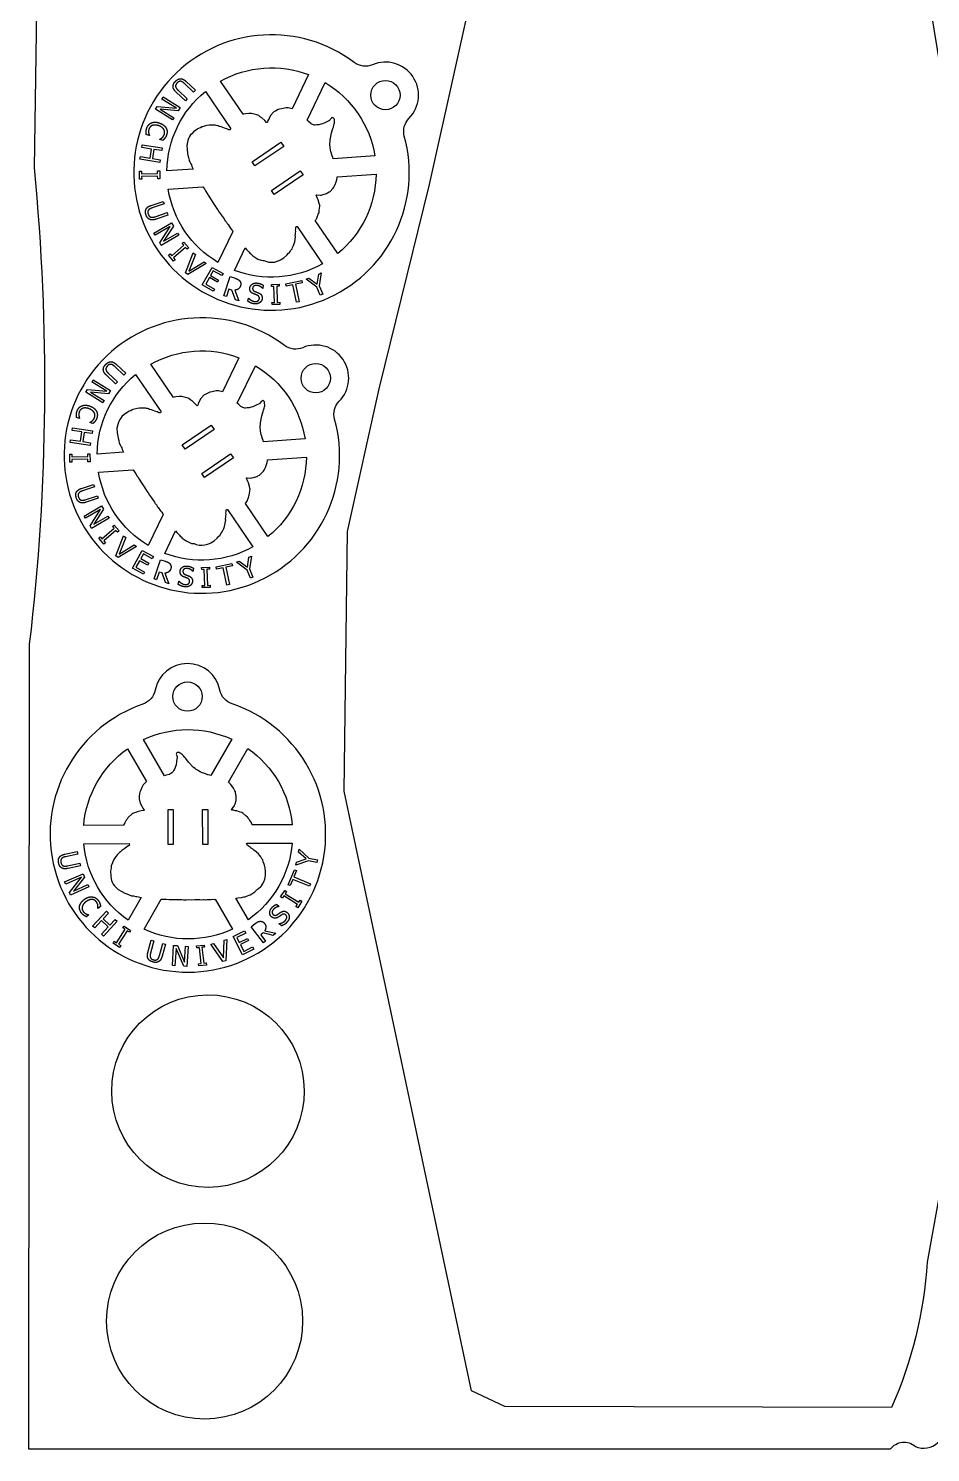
# Model space of a CAD drawing. Header units: millimetres. Extents: x 0 to 217, y 0 to 323.
# Drawn here: x 0 to 98.3, y 0.4 to 155.5 of the extents above; entities that cross this region are included whole.
import ezdxf

# ---------------------------------------------------------------- set-up
doc = ezdxf.new("R2010")
doc.units = ezdxf.units.MM
doc.layers.add('SCRAP_OUTLINE', color=8, linetype='Continuous')

msp = doc.modelspace()

# ---------------------------------------------------------------- linework, layer by layer
for points in [[(41.45, 145.69, 0.821365), (37.48, 151.53, -0.267689), (35.49, 151.78, 6.023346), (40.94, 143.76, -0.267689)], [(28.72, 146.73), (28.28, 146.83), (28.22, 146.83), (28.06, 146.83), (27.9, 146.81), (27.59, 146.73), (27.36, 146.7), (27.21, 146.64), (26.91, 146.48), (26.78, 146.42), (26.69, 146.36), (26.37, 146), (26.2, 145.68), (26.09, 145.44), (26.03, 145.27), (26, 145.23), (25.99, 145.22), (25.95, 145.22), (25.92, 145.25), (25.73, 145.45), (25.43, 145.74), (25.29, 145.82), (25.08, 145.99), (24.97, 146.04), (24.86, 146.08), (24.42, 146.19), (24.3, 146.21), (24.15, 146.21), (24, 146.23), (23.64, 146.19), (23.45, 146.15), (23.38, 146.13), (20.92, 149.75, -0.221398), (30.52, 150.45)], [(32.32, 149.58, -0.221398), (37.73, 141.62), (33.18, 141.29), (33.15, 141.43), (33.07, 141.62), (32.95, 142.08), (32.9, 142.24), (32.86, 142.5), (32.84, 142.83), (32.84, 142.98), (32.87, 143.15), (32.86, 143.36), (33.01, 144.12), (33.17, 144.6), (33.21, 144.74), (33.28, 144.95), (33.31, 145.08), (33.32, 145.19), (33.32, 145.56), (33.3, 145.63), (33.24, 145.71), (33.19, 145.75), (33.15, 145.76), (33.1, 145.77), (33.06, 145.76), (33.01, 145.73), (32.96, 145.68), (32.84, 145.52), (32.78, 145.46), (32.34, 145.25), (32.02, 145.08), (31.84, 145.05), (31.62, 144.98), (31.42, 144.97), (31.24, 144.95), (31.15, 144.96), (31.04, 144.99), (30.93, 145.03), (30.81, 145.09), (30.74, 145.14), (30.51, 145.36), (30.34, 145.48)], [(22.04, 144.54), (22.02, 144.51), (21.98, 144.46), (21.93, 144.43), (21.87, 144.43), (21.81, 144.45), (21.61, 144.55), (21.36, 144.62), (20.99, 144.76), (20.78, 144.82), (20.66, 144.88), (20.61, 144.89), (20.45, 144.9), (20.35, 144.93), (20.09, 144.95), (19.95, 144.95), (19.68, 144.94), (19.42, 144.9), (19.29, 144.87), (18.95, 144.78), (18.87, 144.75), (18.75, 144.67), (18.58, 144.61), (18.46, 144.54), (17.99, 144.21), (17.78, 144.02), (17.65, 143.88), (17.54, 143.72), (17.44, 143.5), (17.34, 143.26), (17.24, 142.75), (17.27, 142.28), (17.32, 141.91), (17.37, 141.67), (17.43, 141.43), (17.49, 141.13), (17.52, 141.05), (17.58, 140.95), (17.68, 140.72), (17.75, 140.62), (17.81, 140.44), (17.94, 140.17), (15.08, 139.96, -0.221398), (19.27, 148.62)], [(31.22, 134.58), (31.32, 134.67), (31.41, 134.82), (31.5, 135.04), (31.53, 135.12), (31.56, 135.24), (31.61, 135.36), (31.65, 135.46), (31.68, 135.68), (31.73, 136.13), (31.72, 136.25), (31.66, 136.41), (31.55, 136.8), (31.48, 136.96), (31.42, 137.14), (31.34, 137.3), (31.34, 137.32), (31.35, 137.34), (31.38, 137.36), (31.41, 137.37), (31.82, 137.33), (31.93, 137.34), (32.1, 137.4), (32.47, 137.49), (32.51, 137.51), (32.59, 137.57), (32.75, 137.67), (32.85, 137.73), (33.17, 138.05), (33.2, 138.09), (33.27, 138.21), (33.4, 138.48), (33.53, 138.79), (33.59, 139.01), (33.63, 139.25), (33.63, 139.31), (37.87, 139.62, -0.221398), (33.68, 130.96)], [(20.63, 130, -0.221398), (15.22, 137.96), (19, 138.24), (19.16, 138.01), (19.29, 137.81), (19.45, 137.52), (19.52, 137.41), (19.57, 137.31), (19.66, 137.2), (19.89, 136.82), (20.2, 136.36), (20.29, 136.2), (20.49, 135.92), (20.64, 135.72), (20.77, 135.47), (20.99, 135.18), (21.3, 134.73), (21.39, 134.57), (21.53, 134.43), (21.57, 134.37), (21.63, 134.22), (21.74, 134.12), (21.98, 133.76), (22.11, 133.6), (22.21, 133.43), (22.26, 133.37)], [(23.62, 131.59), (23.76, 131.42), (24.03, 131.13), (24.12, 131.02), (24.22, 130.93), (24.32, 130.81), (24.45, 130.72), (24.77, 130.49), (24.98, 130.37), (25.35, 130.23), (25.56, 130.22), (25.64, 130.2), (25.87, 130.12), (26.19, 130.04), (26.31, 130.03), (26.5, 130.03), (26.82, 130.04), (27.1, 130.13), (27.29, 130.2), (27.47, 130.29), (27.81, 130.5), (28.14, 130.77), (28.34, 130.99), (28.44, 131.09), (28.58, 131.32), (28.71, 131.48), (28.77, 131.62), (28.87, 131.84), (28.95, 132.06), (29, 132.24), (29.08, 132.79), (29.07, 132.82), (29.06, 132.89), (29.08, 133.07), (29.09, 133.23), (29.11, 133.38), (29.1, 133.51), (29.12, 133.65), (29.11, 133.79), (29.12, 133.85), (29.15, 133.89), (29.16, 133.9), (29.27, 133.9), (32.03, 129.84, -0.221398), (22.43, 129.13)], [(33.85, 114.87, 0.821365), (29.88, 120.71, -0.267689), (27.9, 120.95, 6.023346), (33.35, 112.93, -0.267689)], [(21.12, 115.9), (20.68, 116), (20.62, 116.01), (20.46, 116), (20.31, 115.98), (20, 115.91), (19.77, 115.88), (19.61, 115.81), (19.31, 115.65), (19.18, 115.59), (19.1, 115.54), (18.78, 115.17), (18.6, 114.86), (18.49, 114.61), (18.43, 114.44), (18.41, 114.4), (18.39, 114.39), (18.36, 114.39), (18.33, 114.42), (18.13, 114.63), (17.83, 114.91), (17.7, 114.99), (17.48, 115.17), (17.38, 115.22), (17.26, 115.25), (16.82, 115.36), (16.7, 115.39), (16.55, 115.38), (16.4, 115.41), (16.05, 115.37), (15.86, 115.33), (15.78, 115.3), (13.32, 118.92, -0.221398), (22.92, 119.62)], [(24.72, 118.75, -0.221398), (30.13, 110.79), (25.59, 110.46), (25.55, 110.6), (25.48, 110.79), (25.36, 111.25), (25.3, 111.41), (25.27, 111.67), (25.24, 112), (25.24, 112.16), (25.27, 112.33), (25.26, 112.53), (25.42, 113.3), (25.58, 113.77), (25.61, 113.91), (25.69, 114.13), (25.72, 114.26), (25.73, 114.36), (25.72, 114.74), (25.7, 114.81), (25.65, 114.88), (25.59, 114.92), (25.55, 114.94), (25.51, 114.94), (25.46, 114.93), (25.42, 114.9), (25.36, 114.85), (25.24, 114.69), (25.19, 114.64), (24.74, 114.43), (24.42, 114.26), (24.24, 114.22), (24.03, 114.16), (23.83, 114.15), (23.65, 114.12), (23.55, 114.13), (23.45, 114.16), (23.34, 114.2), (23.22, 114.26), (23.14, 114.31), (22.91, 114.53), (22.74, 114.65)], [(14.44, 113.72), (14.43, 113.69), (14.38, 113.63), (14.34, 113.61), (14.27, 113.6), (14.21, 113.62), (14.02, 113.72), (13.76, 113.79), (13.39, 113.94), (13.18, 113.99), (13.06, 114.05), (13.01, 114.07), (12.85, 114.07), (12.76, 114.11), (12.49, 114.12), (12.36, 114.12), (12.09, 114.11), (11.82, 114.07), (11.69, 114.04), (11.36, 113.96), (11.28, 113.93), (11.15, 113.85), (10.98, 113.78), (10.87, 113.71), (10.4, 113.39), (10.18, 113.2), (10.05, 113.05), (9.94, 112.89), (9.84, 112.68), (9.75, 112.44), (9.64, 111.93), (9.67, 111.45), (9.72, 111.09), (9.77, 110.85), (9.83, 110.61), (9.89, 110.31), (9.93, 110.23), (9.99, 110.12), (10.09, 109.9), (10.15, 109.79), (10.21, 109.61), (10.34, 109.34), (7.48, 109.13, -0.221398), (11.67, 117.8)], [(23.63, 103.75), (23.72, 103.85), (23.81, 104), (23.91, 104.22), (23.93, 104.29), (23.96, 104.41), (24.02, 104.53), (24.05, 104.64), (24.09, 104.85), (24.13, 105.31), (24.12, 105.42), (24.06, 105.58), (23.96, 105.98), (23.88, 106.14), (23.83, 106.32), (23.75, 106.48), (23.75, 106.5), (23.76, 106.52), (23.78, 106.54), (23.82, 106.54), (24.23, 106.5), (24.34, 106.52), (24.5, 106.57), (24.88, 106.67), (24.92, 106.69), (24.99, 106.75), (25.15, 106.84), (25.25, 106.91), (25.58, 107.23), (25.6, 107.26), (25.67, 107.38), (25.81, 107.65), (25.94, 107.97), (26, 108.19), (26.03, 108.42), (26.03, 108.49), (30.28, 108.8, -0.221398), (26.09, 100.13)], [(13.04, 99.18, -0.221398), (7.63, 107.14), (11.4, 107.41), (11.56, 107.19), (11.69, 106.98), (11.85, 106.7), (11.93, 106.59), (11.98, 106.49), (12.07, 106.38), (12.3, 105.99), (12.61, 105.54), (12.7, 105.38), (12.89, 105.09), (13.04, 104.9), (13.18, 104.65), (13.4, 104.36), (13.71, 103.9), (13.8, 103.74), (13.93, 103.6), (13.97, 103.55), (14.03, 103.4), (14.14, 103.29), (14.38, 102.94), (14.51, 102.78), (14.62, 102.6), (14.67, 102.55)], [(16.02, 100.76), (16.16, 100.59), (16.44, 100.3), (16.53, 100.19), (16.62, 100.11), (16.73, 99.98), (16.86, 99.9), (17.18, 99.66), (17.39, 99.55), (17.75, 99.4), (17.96, 99.39), (18.05, 99.37), (18.28, 99.29), (18.59, 99.21), (18.72, 99.2), (18.9, 99.2), (19.22, 99.22), (19.51, 99.3), (19.7, 99.37), (19.87, 99.46), (20.22, 99.67), (20.55, 99.95), (20.74, 100.17), (20.85, 100.26), (20.99, 100.49), (21.11, 100.66), (21.18, 100.79), (21.27, 101.01), (21.35, 101.24), (21.4, 101.42), (21.49, 101.96), (21.47, 102), (21.46, 102.07), (21.49, 102.25), (21.49, 102.41), (21.52, 102.55), (21.51, 102.69), (21.52, 102.82), (21.52, 102.96), (21.53, 103.03), (21.56, 103.06), (21.57, 103.07), (21.67, 103.07), (24.44, 99.01, -0.221398), (14.84, 98.31)], [(20.85, 83.42, 0.821365), (13.79, 83.4, -0.267689), (12.47, 81.89, 6.023346), (22.17, 81.92, -0.267689)], [(12.52, 78.03, -0.221398), (22.15, 78.06), (19.88, 74.1), (19.75, 74.16), (19.54, 74.2), (19.1, 74.36), (18.93, 74.4), (18.7, 74.52), (18.41, 74.68), (18.28, 74.77), (18.16, 74.89), (17.98, 74.99), (17.43, 75.55), (17.13, 75.95), (17.03, 76.06), (16.9, 76.24), (16.81, 76.34), (16.73, 76.41), (16.41, 76.61), (16.34, 76.63), (16.25, 76.63), (16.18, 76.61), (16.15, 76.58), (16.12, 76.54), (16.11, 76.5), (16.1, 76.45), (16.11, 76.38), (16.18, 76.19), (16.19, 76.11), (16.12, 75.62), (16.08, 75.26), (16.01, 75.09), (15.94, 74.88), (15.84, 74.71), (15.76, 74.54), (15.7, 74.47), (15.61, 74.4), (15.52, 74.34), (15.4, 74.27), (15.32, 74.23), (15.01, 74.16), (14.81, 74.09)], [(12.87, 73.45), (12.54, 73.14), (12.5, 73.09), (12.42, 72.96), (12.35, 72.81), (12.24, 72.52), (12.13, 72.31), (12.1, 72.15), (12.07, 71.81), (12.04, 71.67), (12.04, 71.56), (12.17, 71.1), (12.33, 70.77), (12.47, 70.55), (12.58, 70.4), (12.6, 70.36), (12.6, 70.34), (12.58, 70.31), (12.54, 70.3), (12.26, 70.26), (11.85, 70.17), (11.71, 70.1), (11.45, 70.02), (11.35, 69.96), (11.25, 69.89), (10.91, 69.58), (10.83, 69.5), (10.75, 69.37), (10.64, 69.26), (10.48, 68.94), (10.4, 68.76), (10.39, 68.69), (6.01, 68.67, -0.221398), (10.79, 77.02)], [(24.35, 68.73), (24.32, 68.86), (24.24, 69.02), (24.12, 69.22), (24.07, 69.28), (23.98, 69.38), (23.92, 69.49), (23.85, 69.58), (23.69, 69.73), (23.34, 70.02), (23.24, 70.07), (23.07, 70.11), (22.69, 70.25), (22.51, 70.28), (22.33, 70.33), (22.15, 70.35), (22.14, 70.37), (22.12, 70.38), (22.12, 70.42), (22.14, 70.45), (22.4, 70.77), (22.45, 70.87), (22.5, 71.03), (22.63, 71.4), (22.63, 71.44), (22.63, 71.54), (22.64, 71.72), (22.64, 71.84), (22.56, 72.29), (22.54, 72.33), (22.48, 72.46), (22.33, 72.72), (22.14, 73), (21.99, 73.17), (21.82, 73.34), (21.77, 73.37), (23.88, 77.07, -0.221398), (28.72, 68.75)], [(22.57, 60.75), (22.79, 60.78), (23.19, 60.84), (23.33, 60.85), (23.45, 60.88), (23.61, 60.9), (23.76, 60.96), (24.13, 61.1), (24.34, 61.21), (24.67, 61.43), (24.8, 61.59), (24.85, 61.65), (25.05, 61.8), (25.3, 62.01), (25.37, 62.11), (25.48, 62.27), (25.64, 62.54), (25.73, 62.83), (25.78, 63.02), (25.8, 63.21), (25.82, 63.62), (25.78, 64.05), (25.71, 64.33), (25.68, 64.47), (25.58, 64.72), (25.51, 64.92), (25.43, 65.04), (25.3, 65.24), (25.16, 65.44), (25.04, 65.58), (24.63, 65.96), (24.59, 65.96), (24.53, 65.99), (24.4, 66.12), (24.27, 66.21), (24.16, 66.31), (24.05, 66.38), (23.94, 66.46), (23.82, 66.54), (23.77, 66.58), (23.76, 66.63), (23.76, 66.64), (23.82, 66.73), (28.73, 66.75, -0.221398), (23.95, 58.4)], [(10.95, 66.69), (10.96, 66.66), (10.99, 66.59), (10.98, 66.54), (10.95, 66.48), (10.9, 66.44), (10.71, 66.34), (10.51, 66.17), (10.18, 65.94), (10.02, 65.8), (9.9, 65.73), (9.86, 65.7), (9.76, 65.57), (9.68, 65.51), (9.53, 65.3), (9.45, 65.19), (9.31, 64.96), (9.19, 64.71), (9.14, 64.59), (9.02, 64.27), (9, 64.18), (9, 64.03), (8.96, 63.86), (8.95, 63.72), (8.96, 63.15), (9, 62.87), (9.05, 62.68), (9.11, 62.49), (9.24, 62.29), (9.38, 62.08), (9.75, 61.71), (10.16, 61.47), (10.49, 61.3), (10.72, 61.21), (10.95, 61.13), (11.23, 61.01), (11.32, 60.99), (11.44, 60.99), (11.68, 60.94), (11.8, 60.94), (11.99, 60.89), (12.28, 60.84), (10.86, 58.35, -0.221398), (6.02, 66.67)], [(22.22, 57.39, -0.221398), (12.59, 57.36), (14.47, 60.64), (14.75, 60.65), (15, 60.64), (15.32, 60.61), (15.45, 60.62), (15.56, 60.6), (15.71, 60.61), (16.15, 60.59), (16.7, 60.59), (16.89, 60.58), (17.23, 60.58), (17.48, 60.59), (17.76, 60.57), (18.13, 60.59), (18.67, 60.59), (18.86, 60.57), (19.05, 60.61), (19.12, 60.61), (19.27, 60.58), (19.43, 60.61), (19.85, 60.61), (20.06, 60.63), (20.26, 60.62), (20.34, 60.63)]]:
    msp.add_lwpolyline(points, format="xyb", close=True)
for points in [[(17.19, 149.69), (18.18, 148.75), (17.98, 148.54), (16.98, 149.48)], [(16.29, 148.76), (17.29, 147.81), (17.09, 147.59), (16.09, 148.54)], [(13.17, 143.83), (13.16, 143.81), (12.83, 143.94)], [(14.62, 143.27), (14.29, 143.4), (14.29, 143.42)], [(13.38, 136.21), (14.68, 136.65), (14.77, 136.37), (13.47, 135.93)], [(13.79, 134.98), (15.09, 135.42), (15.19, 135.14), (13.89, 134.7)], [(22.46, 126.98), (22.9, 125.83), (22.54, 125.94), (22.15, 126.99), (21.83, 127.1), (21.56, 126.27), (21.28, 126.36), (21.97, 128.45), (22.51, 128.27)], [(25.56, 127.52), (25.51, 127.17), (25.49, 127.18)], [(23.91, 125.76), (23.95, 126.12), (23.98, 126.12)], [(8.69, 117.93), (9.69, 116.98), (9.49, 116.77), (8.49, 117.71)], [(9.59, 118.87), (10.59, 117.92), (10.39, 117.71), (9.39, 118.66)], [(5.57, 113.01), (5.56, 112.99), (5.24, 113.11)], [(7.02, 112.45), (6.69, 112.57), (6.7, 112.59)], [(5.78, 105.39), (7.08, 105.82), (7.18, 105.55), (5.88, 105.11)], [(6.19, 104.15), (7.5, 104.59), (7.59, 104.32), (6.29, 103.88)], [(14.86, 96.15), (15.3, 95), (14.94, 95.12), (14.56, 96.17), (14.24, 96.27), (13.96, 95.44), (13.69, 95.53), (14.38, 97.62), (14.91, 97.45)], [(17.96, 96.69), (17.92, 96.35), (17.9, 96.35)], [(16.31, 94.93), (16.36, 95.29), (16.38, 95.29)], [(3.97, 65.55), (5.31, 65.84), (5.37, 65.56), (4.03, 65.26)], [(4.24, 64.28), (5.59, 64.57), (5.65, 64.29), (4.31, 63.99)], [(7.85, 59.83), (7.57, 59.62), (7.55, 59.64)], [(27.03, 60.09), (27.29, 59.86), (27.28, 59.84)], [(6.58, 58.94), (6.59, 58.92), (6.31, 58.72)], [(25.74, 57.21), (26.95, 56.93), (26.65, 56.7), (25.56, 56.97), (25.3, 56.76), (25.83, 56.07), (25.6, 55.89), (24.25, 57.63), (24.7, 57.98)], [(27.57, 57.73), (27.29, 57.97), (27.31, 57.99)], [(13.01, 54.85), (13.38, 56.17), (13.66, 56.1), (13.3, 54.77)], [(14.26, 54.5), (14.63, 55.83), (14.91, 55.75), (14.55, 54.43)]]:
    msp.add_lwpolyline(points)
for points in [[(15.7, 145.53), (13.83, 146.69), (14, 146.97), (16.13, 146.8), (14.52, 147.79), (14.66, 148.03), (16.53, 146.87), (16.31, 146.52), (14.36, 146.68), (15.84, 145.76)], [(14.32, 140.89), (12.14, 141.23), (12.19, 141.52), (13.25, 141.35), (13.41, 142.35), (12.35, 142.52), (12.39, 142.81), (14.56, 142.47), (14.52, 142.18), (13.67, 142.31), (13.51, 141.31), (14.36, 141.18)], [(27.8, 142.63), (24.66, 140.5), (24.35, 140.95), (27.49, 143.09)], [(12.33, 139.08), (12.1, 139.07), (12.09, 139.93), (12.31, 139.93), (12.32, 139.65), (14.07, 139.69), (14.06, 139.97), (14.29, 139.97), (14.3, 139.12), (14.08, 139.11), (14.07, 139.39), (12.32, 139.36)], [(29.91, 139.52), (26.77, 137.39), (26.46, 137.84), (29.61, 139.98)], [(16.36, 132.95), (14.46, 131.84), (14.3, 132.12), (15.44, 133.92), (13.81, 132.96), (13.67, 133.2), (15.57, 134.31), (15.78, 133.95), (14.72, 132.31), (16.22, 133.19)], [(15.97, 130.29), (15.8, 130.15), (15.25, 130.8), (15.42, 130.94), (15.6, 130.73), (16.93, 131.86), (16.75, 132.08), (16.92, 132.22), (17.47, 131.57), (17.3, 131.43), (17.12, 131.64), (15.79, 130.5)], [(19.12, 130.06), (19.35, 129.87), (17.35, 128.67), (17.11, 128.87), (17.94, 131.05), (18.18, 130.85), (17.48, 129.05)], [(20.12, 126.87), (18.92, 127.54), (19.99, 129.46), (21.19, 128.79), (21.07, 128.56), (20.12, 129.09), (19.83, 128.56), (20.71, 128.07), (20.58, 127.84), (19.7, 128.34), (19.3, 127.62), (20.25, 127.09)], [(31.61, 128.73), (31.9, 128.85), (31.68, 127.43), (32.05, 126.53), (31.77, 126.42), (31.42, 127.29), (30.25, 128.17), (30.55, 128.3), (31.45, 127.62)], [(27.37, 125.66), (27.38, 125.43), (26.53, 125.4), (26.52, 125.63), (26.8, 125.64), (26.74, 127.39), (26.46, 127.38), (26.46, 127.6), (27.31, 127.63), (27.32, 127.41), (27.04, 127.4), (27.09, 125.65)], [(29.47, 125.72), (29.18, 125.67), (28.8, 127.57), (28.08, 127.42), (28.02, 127.67), (29.76, 128.03), (29.81, 127.77), (29.09, 127.62)], [(8.11, 114.7), (6.24, 115.86), (6.41, 116.14), (8.53, 115.97), (6.92, 116.97), (7.06, 117.2), (8.93, 116.04), (8.72, 115.69), (6.77, 115.85), (8.25, 114.94)], [(6.72, 110.06), (4.55, 110.4), (4.59, 110.69), (5.66, 110.53), (5.81, 111.53), (4.75, 111.69), (4.8, 111.98), (6.97, 111.64), (6.92, 111.35), (6.07, 111.49), (5.91, 110.48), (6.77, 110.35)], [(20.21, 111.81), (17.06, 109.67), (16.75, 110.12), (19.9, 112.26)], [(4.73, 108.25), (4.51, 108.25), (4.49, 109.1), (4.72, 109.1), (4.72, 108.82), (6.47, 108.86), (6.47, 109.14), (6.69, 109.14), (6.71, 108.29), (6.48, 108.29), (6.48, 108.57), (4.73, 108.53)], [(22.32, 108.7), (19.17, 106.56), (18.87, 107.01), (22.01, 109.15)], [(8.77, 102.13), (6.87, 101.01), (6.7, 101.3), (7.85, 103.1), (6.21, 102.14), (6.07, 102.37), (7.97, 103.48), (8.18, 103.13), (7.13, 101.48), (8.63, 102.36)], [(8.37, 99.47), (8.2, 99.32), (7.65, 99.97), (7.82, 100.11), (8, 99.9), (9.34, 101.04), (9.15, 101.25), (9.33, 101.39), (9.88, 100.75), (9.71, 100.6), (9.53, 100.81), (8.19, 99.68)], [(11.52, 99.24), (11.75, 99.05), (9.76, 97.85), (9.51, 98.05), (10.35, 100.22), (10.59, 100.02), (9.88, 98.23)], [(12.53, 96.04), (11.32, 96.71), (12.4, 98.63), (13.6, 97.96), (13.47, 97.73), (12.52, 98.26), (12.23, 97.74), (13.11, 97.24), (12.99, 97.02), (12.1, 97.51), (11.71, 96.8), (12.65, 96.27)], [(24.02, 97.9), (24.3, 98.02), (24.08, 96.61), (24.45, 95.7), (24.18, 95.59), (23.82, 96.47), (22.66, 97.35), (22.96, 97.47), (23.85, 96.79)], [(19.78, 94.83), (19.79, 94.6), (18.93, 94.58), (18.93, 94.8), (19.21, 94.81), (19.15, 96.56), (18.87, 96.55), (18.86, 96.78), (19.71, 96.8), (19.72, 96.58), (19.44, 96.57), (19.5, 94.82)], [(21.88, 94.9), (21.59, 94.84), (21.2, 96.74), (20.48, 96.59), (20.43, 96.85), (22.16, 97.2), (22.21, 96.94), (21.49, 96.8)], [(15.76, 70.4), (15.77, 66.6), (15.22, 66.59), (15.21, 70.4)], [(19.52, 70.41), (19.53, 66.61), (18.98, 66.61), (18.97, 70.41)], [(29.41, 65.78), (29.48, 66.09), (30.53, 65.11), (31.48, 64.91), (31.42, 64.63), (30.5, 64.82), (29.11, 64.34), (29.18, 64.66), (30.24, 65.02)], [(30.71, 62.33), (30.6, 62.06), (28.8, 62.8), (28.52, 62.12), (28.28, 62.22), (28.96, 63.85), (29.2, 63.75), (28.92, 63.07)], [(6.59, 61.99), (4.58, 61.08), (4.45, 61.38), (5.78, 63.05), (4.05, 62.27), (3.93, 62.52), (5.94, 63.42), (6.11, 63.04), (4.89, 61.52), (6.47, 62.24)], [(29.59, 60.55), (29.78, 60.43), (29.33, 59.71), (29.14, 59.83), (29.29, 60.06), (27.8, 60.99), (27.66, 60.76), (27.46, 60.88), (27.92, 61.6), (28.11, 61.48), (27.96, 61.24), (29.44, 60.31)], [(9.66, 58.24), (8.16, 56.63), (7.95, 56.83), (8.68, 57.62), (7.94, 58.31), (7.21, 57.52), (6.99, 57.72), (8.49, 59.33), (8.71, 59.13), (8.12, 58.5), (8.86, 57.81), (9.45, 58.44)], [(10.05, 55.58), (9.93, 55.39), (9.21, 55.86), (9.33, 56.05), (9.57, 55.89), (10.52, 57.36), (10.28, 57.52), (10.41, 57.71), (11.12, 57.24), (11, 57.05), (10.76, 57.21), (9.82, 55.74)], [(21.32, 56.17), (21.61, 56.25), (21.49, 53.93), (21.18, 53.84), (19.85, 55.75), (20.15, 55.83), (21.24, 54.24)], [(24.53, 55.21), (23.3, 54.59), (22.31, 56.56), (23.54, 57.18), (23.66, 56.95), (22.69, 56.46), (22.96, 55.92), (23.86, 56.37), (23.98, 56.14), (23.08, 55.69), (23.45, 54.96), (24.41, 55.45)], [(17.38, 55.5), (17.25, 53.31), (16.92, 53.33), (16.07, 55.28), (15.95, 53.39), (15.67, 53.41), (15.81, 55.6), (16.23, 55.58), (17, 53.78), (17.11, 55.52)], [(19.37, 53.69), (19.4, 53.46), (18.55, 53.37), (18.52, 53.59), (18.8, 53.62), (18.61, 55.36), (18.33, 55.33), (18.3, 55.56), (19.15, 55.65), (19.18, 55.43), (18.9, 55.4), (19.09, 53.66)]]:
    msp.add_lwpolyline(points, close=True)
for centre in [(38.88, 148.22), (31.29, 117.39), (17.32, 82.71)]:
    msp.add_circle(centre, 1.6)
for points in [[(15.75, 149.15), (15.75, 149.3), (15.86, 149.57), (16, 149.72)], [(16.09, 148.54), (15.92, 148.7), (15.75, 148.99), (15.75, 149.15)], [(16, 149.72), (16.14, 149.86), (16.41, 150), (16.55, 150)], [(16.19, 149.55), (16.09, 149.45), (16.01, 149.23), (16.03, 149.12)], [(16.03, 149.12), (16.06, 149.03), (16.18, 148.86), (16.29, 148.76)], [(16.6, 149.72), (16.49, 149.74), (16.29, 149.65), (16.19, 149.55)], [(16.55, 150), (16.72, 150.01), (17.01, 149.86), (17.19, 149.69)], [(16.98, 149.48), (16.87, 149.59), (16.7, 149.7), (16.6, 149.72)], [(12.82, 144.25), (12.82, 144.35), (12.85, 144.52), (12.89, 144.64)], [(12.83, 143.94), (12.83, 144.02), (12.81, 144.16), (12.82, 144.25)], [(12.89, 144.64), (12.97, 144.84), (13.23, 145.13), (13.41, 145.21)], [(13.13, 144.55), (13.09, 144.43), (13.07, 144.21), (13.08, 144.11)], [(13.5, 144.92), (13.37, 144.88), (13.18, 144.68), (13.13, 144.55)], [(13.41, 145.21), (13.59, 145.28), (14.04, 145.27), (14.3, 145.17)], [(14.2, 144.88), (13.98, 144.96), (13.64, 144.97), (13.5, 144.92)], [(14.75, 144.47), (14.68, 144.59), (14.4, 144.81), (14.2, 144.88)], [(14.3, 145.17), (14.56, 145.07), (14.9, 144.8), (14.99, 144.62)], [(14.79, 143.93), (14.84, 144.07), (14.82, 144.34), (14.75, 144.47)], [(14.99, 144.62), (15.09, 144.45), (15.11, 144.05), (15.03, 143.85)], [(13.08, 144.11), (13.1, 144.02), (13.15, 143.88), (13.17, 143.83)], [(14.29, 143.42), (14.34, 143.44), (14.48, 143.52), (14.55, 143.59)], [(14.55, 143.59), (14.63, 143.65), (14.75, 143.81), (14.79, 143.93)], [(14.84, 143.5), (14.79, 143.44), (14.68, 143.33), (14.62, 143.27)], [(15.03, 143.85), (14.99, 143.74), (14.89, 143.57), (14.84, 143.5)], [(12.8, 135.18), (12.74, 135.36), (12.75, 135.67), (12.81, 135.8)], [(13.18, 134.69), (13.05, 134.75), (12.87, 134.99), (12.8, 135.18)], [(12.81, 135.8), (12.88, 135.94), (13.15, 136.14), (13.38, 136.21)], [(13.08, 135.7), (13.01, 135.62), (12.99, 135.4), (13.04, 135.26)], [(13.04, 135.26), (13.08, 135.13), (13.24, 134.95), (13.34, 134.93)], [(13.47, 135.93), (13.33, 135.89), (13.14, 135.78), (13.08, 135.7)], [(13.34, 134.93), (13.44, 134.9), (13.65, 134.93), (13.79, 134.98)], [(13.89, 134.7), (13.67, 134.63), (13.33, 134.61), (13.18, 134.69)], [(23.09, 127.45), (23.02, 127.22), (22.68, 126.99), (22.46, 126.98)], [(22.51, 128.27), (22.69, 128.21), (22.92, 128.09), (23.01, 127.99)], [(23.01, 127.99), (23.09, 127.88), (23.15, 127.61), (23.09, 127.45)], [(24.11, 127.22), (24.15, 127.48), (24.61, 127.79), (24.93, 127.75)], [(24.2, 126.81), (24.15, 126.89), (24.1, 127.09), (24.11, 127.22)], [(24.92, 127.49), (24.71, 127.52), (24.44, 127.36), (24.42, 127.21)], [(24.42, 127.21), (24.4, 127.07), (24.53, 126.89), (24.66, 126.83)], [(25.49, 127.18), (25.4, 127.29), (25.09, 127.47), (24.92, 127.49)], [(24.93, 127.75), (25.11, 127.72), (25.43, 127.61), (25.56, 127.52)], [(24.6, 125.49), (24.36, 125.52), (24.04, 125.67), (23.91, 125.76)], [(23.98, 126.12), (24.1, 125.96), (24.44, 125.77), (24.61, 125.75)], [(24.54, 126.57), (24.43, 126.61), (24.26, 126.72), (24.2, 126.81)], [(24.92, 126.42), (24.82, 126.46), (24.66, 126.52), (24.54, 126.57)], [(24.61, 125.75), (24.85, 125.71), (25.12, 125.88), (25.15, 126.05)], [(24.66, 126.83), (24.75, 126.8), (25.01, 126.7), (25.09, 126.66)], [(25.15, 126.05), (25.16, 126.18), (25.05, 126.36), (24.92, 126.42)], [(25.09, 126.66), (25.31, 126.56), (25.48, 126.26), (25.45, 126.05)], [(25.45, 126.05), (25.44, 125.92), (25.3, 125.69), (25.2, 125.62)], [(25.2, 125.62), (25.08, 125.53), (24.8, 125.47), (24.6, 125.49)], [(8.15, 118.33), (8.15, 118.47), (8.27, 118.74), (8.41, 118.89)], [(8.49, 117.71), (8.33, 117.87), (8.15, 118.16), (8.15, 118.33)], [(8.41, 118.89), (8.54, 119.03), (8.82, 119.17), (8.96, 119.18)], [(8.59, 118.72), (8.5, 118.62), (8.41, 118.4), (8.44, 118.3)], [(8.44, 118.3), (8.46, 118.2), (8.58, 118.03), (8.69, 117.93)], [(9, 118.89), (8.9, 118.91), (8.69, 118.83), (8.59, 118.72)], [(8.96, 119.18), (9.12, 119.18), (9.42, 119.03), (9.59, 118.87)], [(9.39, 118.66), (9.28, 118.76), (9.1, 118.87), (9, 118.89)], [(5.22, 113.43), (5.23, 113.53), (5.25, 113.69), (5.3, 113.82)], [(5.24, 113.11), (5.23, 113.19), (5.22, 113.33), (5.22, 113.43)], [(5.3, 113.82), (5.37, 114.02), (5.63, 114.31), (5.82, 114.38)], [(5.53, 113.73), (5.49, 113.61), (5.47, 113.38), (5.49, 113.29)], [(5.49, 113.29), (5.5, 113.2), (5.55, 113.05), (5.57, 113.01)], [(5.91, 114.1), (5.77, 114.05), (5.58, 113.86), (5.53, 113.73)], [(5.82, 114.38), (5.99, 114.45), (6.45, 114.44), (6.71, 114.34)], [(6.6, 114.06), (6.39, 114.14), (6.04, 114.15), (5.91, 114.1)], [(7.16, 113.64), (7.08, 113.77), (6.8, 113.98), (6.6, 114.06)], [(6.71, 114.34), (6.97, 114.25), (7.3, 113.97), (7.4, 113.8)], [(7.2, 113.11), (7.25, 113.24), (7.23, 113.52), (7.16, 113.64)], [(7.4, 113.8), (7.49, 113.62), (7.51, 113.23), (7.43, 113.02)], [(6.7, 112.59), (6.75, 112.62), (6.88, 112.69), (6.96, 112.76)], [(6.96, 112.76), (7.03, 112.82), (7.15, 112.99), (7.2, 113.11)], [(7.24, 112.68), (7.2, 112.62), (7.08, 112.5), (7.02, 112.45)], [(7.43, 113.02), (7.39, 112.92), (7.3, 112.74), (7.24, 112.68)], [(5.21, 104.35), (5.15, 104.54), (5.15, 104.84), (5.21, 104.97)], [(5.21, 104.97), (5.29, 105.12), (5.56, 105.31), (5.78, 105.39)], [(5.59, 103.86), (5.46, 103.93), (5.27, 104.16), (5.21, 104.35)], [(5.49, 104.88), (5.42, 104.79), (5.4, 104.57), (5.44, 104.43)], [(5.44, 104.43), (5.49, 104.3), (5.64, 104.13), (5.75, 104.1)], [(5.88, 105.11), (5.73, 105.06), (5.55, 104.96), (5.49, 104.88)], [(5.75, 104.1), (5.84, 104.08), (6.05, 104.1), (6.19, 104.15)], [(6.29, 103.88), (6.07, 103.8), (5.73, 103.79), (5.59, 103.86)], [(15.5, 96.62), (15.42, 96.4), (15.08, 96.16), (14.86, 96.15)], [(14.91, 97.45), (15.09, 97.39), (15.32, 97.27), (15.41, 97.16)], [(15.41, 97.16), (15.5, 97.05), (15.55, 96.79), (15.5, 96.62)], [(16.61, 95.98), (16.55, 96.06), (16.5, 96.27), (16.52, 96.39)], [(16.52, 96.39), (16.55, 96.66), (17.01, 96.96), (17.33, 96.92)], [(17.32, 96.67), (17.12, 96.69), (16.84, 96.54), (16.82, 96.38)], [(16.82, 96.38), (16.81, 96.25), (16.93, 96.06), (17.07, 96.01)], [(17.9, 96.35), (17.81, 96.46), (17.5, 96.64), (17.32, 96.67)], [(17.33, 96.92), (17.52, 96.9), (17.83, 96.78), (17.96, 96.69)], [(17, 94.67), (16.77, 94.7), (16.45, 94.84), (16.31, 94.93)], [(16.38, 95.29), (16.51, 95.14), (16.85, 94.94), (17.02, 94.92)], [(16.94, 95.74), (16.83, 95.78), (16.67, 95.9), (16.61, 95.98)], [(17.33, 95.59), (17.23, 95.63), (17.07, 95.69), (16.94, 95.74)], [(17.6, 94.79), (17.48, 94.71), (17.2, 94.64), (17, 94.67)], [(17.02, 94.92), (17.26, 94.89), (17.53, 95.06), (17.55, 95.22)], [(17.07, 96.01), (17.15, 95.97), (17.41, 95.87), (17.5, 95.83)], [(17.55, 95.22), (17.57, 95.35), (17.46, 95.53), (17.33, 95.59)], [(17.5, 95.83), (17.71, 95.73), (17.89, 95.43), (17.86, 95.23)], [(17.86, 95.23), (17.84, 95.1), (17.71, 94.86), (17.6, 94.79)], [(3.29, 64.58), (3.24, 64.77), (3.28, 65.07), (3.36, 65.19)], [(3.36, 65.19), (3.44, 65.33), (3.74, 65.49), (3.97, 65.55)], [(4.03, 65.26), (3.88, 65.23), (3.69, 65.14), (3.62, 65.07)], [(3.61, 64.05), (3.49, 64.13), (3.33, 64.38), (3.29, 64.58)], [(3.62, 65.07), (3.54, 64.99), (3.5, 64.78), (3.53, 64.63)], [(3.53, 64.63), (3.56, 64.5), (3.69, 64.31), (3.79, 64.27)], [(4.31, 63.99), (4.09, 63.94), (3.75, 63.96), (3.61, 64.05)], [(3.79, 64.27), (3.89, 64.24), (4.1, 64.24), (4.24, 64.28)], [(5.57, 59.91), (5.61, 60.1), (5.88, 60.46), (6.1, 60.63)], [(6.1, 60.63), (6.33, 60.79), (6.74, 60.91), (6.94, 60.89)], [(6.94, 60.61), (6.79, 60.62), (6.45, 60.5), (6.28, 60.38)], [(6.94, 60.89), (7.14, 60.87), (7.48, 60.67), (7.61, 60.49)], [(7.4, 60.34), (7.32, 60.46), (7.08, 60.59), (6.94, 60.61)], [(5.75, 59.16), (5.63, 59.34), (5.53, 59.71), (5.57, 59.91)], [(6.03, 58.88), (5.95, 58.94), (5.83, 59.06), (5.75, 59.16)], [(5.86, 59.82), (5.82, 59.69), (5.88, 59.42), (5.96, 59.31)], [(6.28, 60.38), (6.1, 60.25), (5.9, 59.97), (5.86, 59.82)], [(5.96, 59.31), (6.03, 59.2), (6.21, 59.07), (6.3, 59.02)], [(6.3, 59.02), (6.38, 58.99), (6.53, 58.95), (6.58, 58.94)], [(7.56, 59.95), (7.55, 60.04), (7.48, 60.24), (7.4, 60.34)], [(7.55, 59.64), (7.56, 59.69), (7.57, 59.85), (7.56, 59.95)], [(7.61, 60.49), (7.67, 60.4), (7.76, 60.22), (7.79, 60.14)], [(7.79, 60.14), (7.81, 60.07), (7.84, 59.91), (7.85, 59.83)], [(26.47, 58.72), (26.27, 58.9), (26.28, 59.45), (26.49, 59.69)], [(26.49, 59.69), (26.61, 59.83), (26.89, 60.03), (27.03, 60.09)], [(26.69, 59.54), (26.56, 59.39), (26.54, 59.07), (26.65, 58.97)], [(26.65, 58.97), (26.76, 58.88), (26.98, 58.88), (27.1, 58.96)], [(27.28, 59.84), (27.14, 59.83), (26.81, 59.67), (26.69, 59.54)], [(27.1, 58.96), (27.18, 59.01), (27.4, 59.17), (27.48, 59.22)], [(27.59, 58.94), (27.5, 58.88), (27.36, 58.78), (27.25, 58.71)], [(27.48, 59.22), (27.69, 59.34), (28.03, 59.32), (28.19, 59.18)], [(28.02, 58.92), (27.92, 59.01), (27.71, 59.02), (27.59, 58.94)], [(28.19, 59.18), (28.29, 59.09), (28.4, 58.85), (28.41, 58.72)], [(6.31, 58.72), (6.24, 58.76), (6.11, 58.82), (6.03, 58.88)], [(24.7, 57.98), (24.85, 58.1), (25.08, 58.22), (25.22, 58.23)], [(25.22, 58.23), (25.35, 58.24), (25.6, 58.14), (25.71, 58)], [(25.71, 58), (25.86, 57.81), (25.86, 57.4), (25.74, 57.21)], [(26.86, 58.57), (26.77, 58.56), (26.57, 58.64), (26.47, 58.72)], [(27.25, 58.71), (27.15, 58.64), (26.97, 58.57), (26.86, 58.57)], [(27.31, 57.99), (27.51, 58.01), (27.86, 58.18), (27.97, 58.31)], [(28.18, 58.16), (28.02, 57.98), (27.72, 57.79), (27.57, 57.73)], [(27.97, 58.31), (28.13, 58.49), (28.15, 58.81), (28.02, 58.92)], [(28.41, 58.72), (28.41, 58.58), (28.31, 58.31), (28.18, 58.16)], [(13.04, 54.15), (12.96, 54.29), (12.95, 54.62), (13.01, 54.85)], [(13.3, 54.77), (13.25, 54.62), (13.24, 54.41), (13.27, 54.32)], [(13.27, 54.32), (13.3, 54.22), (13.47, 54.08), (13.61, 54.04)], [(14.06, 54.1), (14.13, 54.17), (14.23, 54.36), (14.26, 54.5)], [(14.55, 54.43), (14.49, 54.21), (14.31, 53.91), (14.17, 53.84)], [(13.55, 53.8), (13.36, 53.85), (13.11, 54.02), (13.04, 54.15)], [(14.17, 53.84), (14.04, 53.76), (13.74, 53.74), (13.55, 53.8)], [(13.61, 54.04), (13.75, 54), (13.98, 54.03), (14.06, 54.1)]]:
    msp.add_open_spline(points, degree=2)
at = {"layer": 'SCRAP_OUTLINE'}
msp.add_lwpolyline([(1.07, 169.8), (0.61, 140.29, -0.053702), (0.09, 88.43), (0, 0.76), (93.91, 0.76, -0.43419), (96.61, 1.04, 0.309828), (99.05, 1.46), (107.34, 1.38, 0.490744), (111.32, 1.32, 0.080829), (124.53, 1.08, 0.168269), (129.84, 1.54, 0.282301), (132.36, 0.84, -0.137039), (134.41, 0.67), (140.73, 0.92), (216.49, 1.1), (217.43, 5.16, -0.259831), (200.83, 14.81), (152.56, 98.65, -0.191719), (148.54, 105.26), (116.23, 162.17, -0.516446)], format="xyb", dxfattribs=at)
for points in [[(94.01, 5.26), (51.9, 5.4), (48.26, 7.09), (34.38, 72.42), (34.75, 100.68), (38.21, 116.23), (43.68, 138.49), (49.12, 162.99, -0.309119), (53.91, 167.15), (94.45, 166.37, -0.281134), (97.77, 160.77), (106.94, 104.55), (106.63, 69.33), (97.91, 21.1, -0.088464)], [(9.06, 39.7, -1), (30.03, 39.77, -1)], [(8.51, 14.66, -1), (29.86, 14.73, -1)]]:
    msp.add_lwpolyline(points, format="xyb", close=True, dxfattribs=at)

doc.saveas('drawing.dxf')
